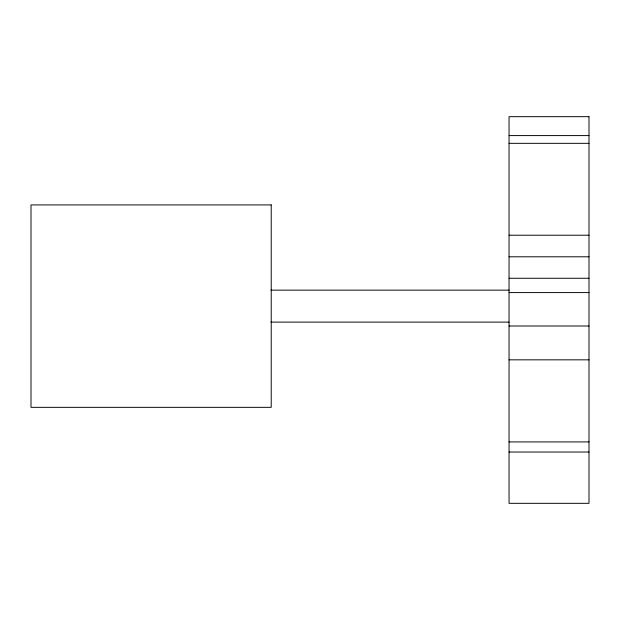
<?xml version="1.0" encoding="UTF-8"?>
<svg xmlns="http://www.w3.org/2000/svg" width="620" height="620" viewBox="0 0 620 620"><rect width="100%" height="100%" fill="white"/><g stroke="black" fill="none" stroke-linecap="round" stroke-linejoin="round"><path stroke-width="0.93" d="M509.051 135.586L589 135.586M509.051 143.336L589 143.336M509.051 235.213L589 235.213M509.051 256.788L589 256.788M509.051 278.264L589 278.264M270.994 290.144L509.051 290.144M509.051 292.586L589 292.586M270.994 322.113L509.051 322.113M509.051 325.996L589 325.996M509.051 359.833L589 359.833M509.051 441.921L589 441.921M509.051 452.026L589 452.026M589 116.676L509.051 116.676L509.051 503.324L589 503.324L589 116.676M271.219 204.918L31 204.918L31 407.34L271.219 407.34L271.219 204.918"/></g></svg>
